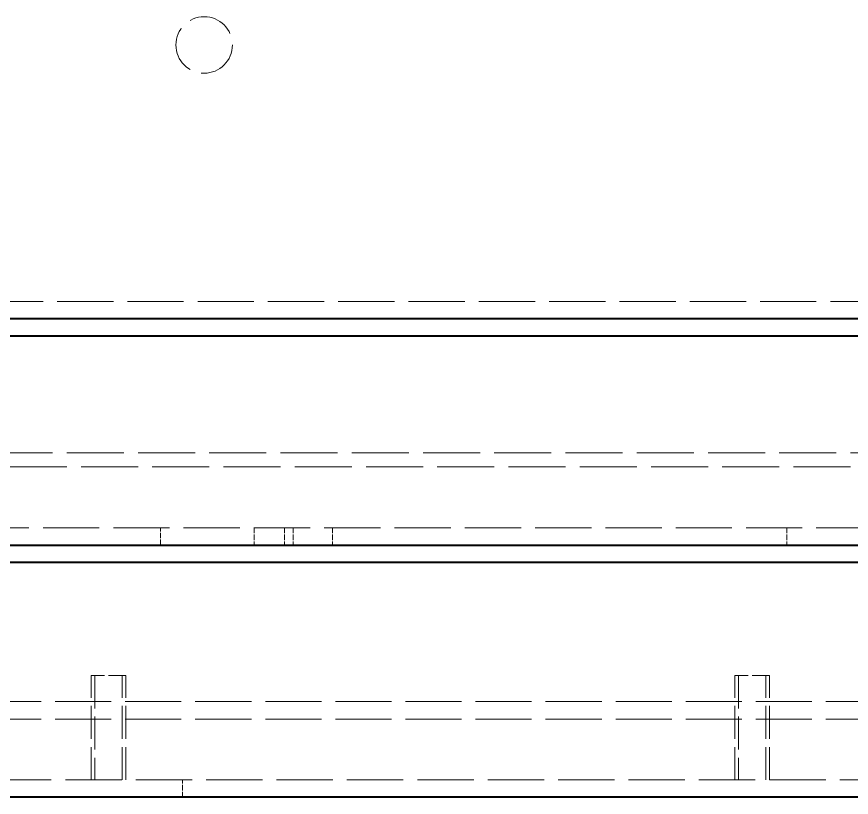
# Model space of a CAD drawing. Header units: millimetres. Extents: x 0 to 2523, y 0 to 1782.
# Drawn here: x 860.7 to 956.7, y 1208.4 to 1298.1 of the extents above; entities that cross this region are included whole.
import ezdxf

# ---------------------------------------------------------------- set-up
doc = ezdxf.new("R2010")
doc.units = ezdxf.units.MM
doc.header["$LTSCALE"] = 3
doc.linetypes.add('DASHED', pattern=[0.2067, 0.1654, -0.0413])
doc.layers.add('가려진 것(ISO)', color=2, linetype='DASHED', lineweight=18)
doc.layers.add('가시적인 것(ISO)', color=3, linetype='Continuous', lineweight=40)

msp = doc.modelspace()

# ---------------------------------------------------------------- linework, layer by layer
at = {"layer": '가려진 것(ISO)', "ltscale": 13.032789}
for p, q in [((1162.7766, 1265.3739), (766.7766, 1265.3739)), ((766.7766, 1239.3739), (1162.7766, 1239.3739))]:
    msp.add_line(p, q, dxfattribs=at)
at = {"layer": '가려진 것(ISO)', "ltscale": 13.208315}
for p, q in [((792.7766, 1247.9739), (1136.7766, 1247.9739)), ((1136.7766, 1246.3739), (792.7766, 1246.3739))]:
    msp.add_line(p, q, dxfattribs=at)
at = {"layer": '가려진 것(ISO)', "ltscale": 1.269698}
for p, q in [((877.2766, 1237.3739), (877.2766, 1239.3739)), ((888.0266, 1239.3739), (888.0266, 1237.3739)), ((891.5266, 1239.3739), (891.5266, 1237.3739)), ((892.5266, 1239.3739), (892.5266, 1237.3739)), ((897.0266, 1239.3739), (897.0266, 1237.3739)), ((949.2766, 1239.3739), (949.2766, 1237.3739)), ((879.7766, 1208.3739), (879.7766, 1210.3739))]:
    msp.add_line(p, q, dxfattribs=at)
at = {"layer": '가려진 것(ISO)', "ltscale": 3.989087}
for p, q in [((873.2766, 1222.3739), (869.2766, 1222.3739)), ((947.2766, 1222.3739), (943.2766, 1222.3739))]:
    msp.add_line(p, q, dxfattribs=at)
at = {"layer": '가려진 것(ISO)', "ltscale": 7.618686}
for p, q in [((869.2766, 1210.3739), (869.2766, 1222.3739)), ((869.6946, 1222.3739), (869.6946, 1210.3739)), ((872.8586, 1210.3739), (872.8586, 1222.3739)), ((873.2766, 1210.3739), (873.2766, 1222.3739)), ((943.2766, 1210.3739), (943.2766, 1222.3739)), ((943.6946, 1222.3739), (943.6946, 1210.3739)), ((946.8586, 1210.3739), (946.8586, 1222.3739)), ((947.2766, 1210.3739), (947.2766, 1222.3739))]:
    msp.add_line(p, q, dxfattribs=at)
at = {"layer": '가려진 것(ISO)', "ltscale": 12.988315}
for p, q in [((808.7766, 1219.3739), (1106.7766, 1219.3739)), ((808.7766, 1217.3739), (1106.7766, 1217.3739))]:
    msp.add_line(p, q, dxfattribs=at)
at = {"layer": '가려진 것(ISO)', "ltscale": 13.051158}
msp.add_line((1131.7766, 1210.3739), (783.7766, 1210.3739), dxfattribs=at)
at = {"layer": '가려진 것(ISO)', "ltscale": 10.976913}
msp.add_circle((882.2766, 1294.8739), 3.25, dxfattribs=at)
at = {"layer": '가시적인 것(ISO)'}
for p, q in [((1164.7766, 1263.3739), (764.7766, 1263.3739)), ((1164.7766, 1261.3739), (764.7766, 1261.3739)), ((764.7766, 1237.3739), (1164.7766, 1237.3739)), ((1133.7766, 1235.3739), (838.2766, 1235.3739)), ((1133.7766, 1208.3739), (781.7766, 1208.3739))]:
    msp.add_line(p, q, dxfattribs=at)

doc.saveas('drawing.dxf')
